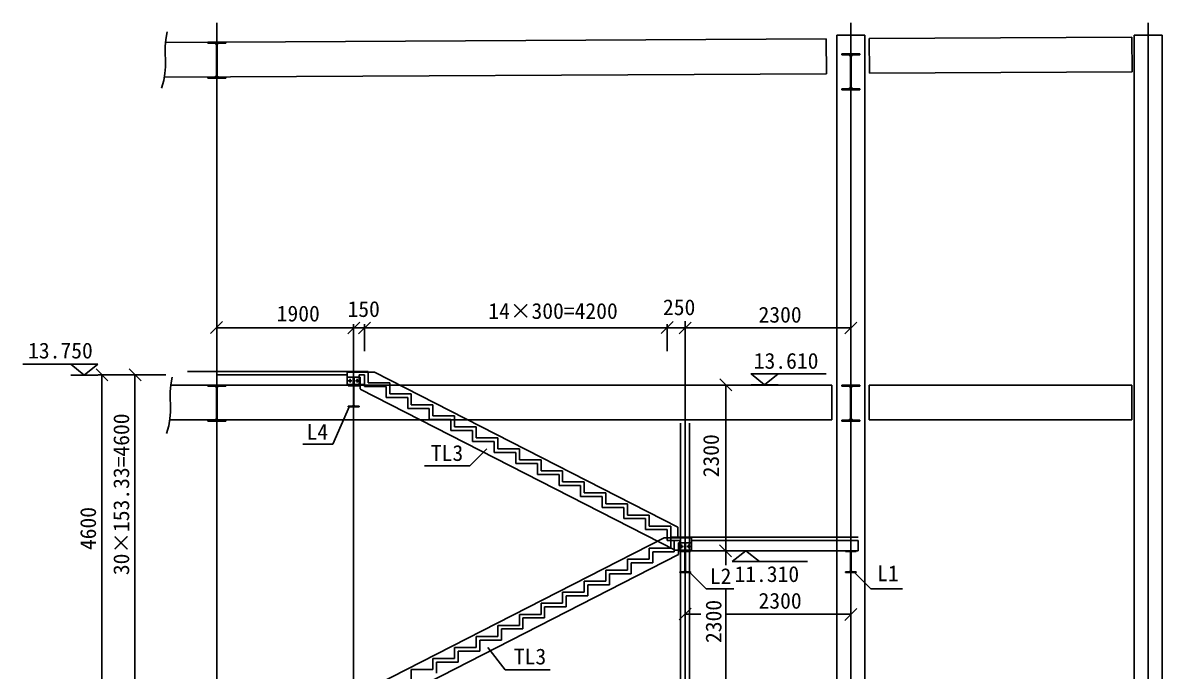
# Model space of a CAD drawing. Header units: metres. Extents: x 760 to 19348, y -53 to 26410.
# Drawn here: x 760 to 16573, y 17407 to 26410 of the extents above; entities that cross this region are included whole.
import ezdxf

# ---------------------------------------------------------------- set-up
doc = ezdxf.new("R2010")
doc.units = ezdxf.units.M
for name, color, linetype in [('LAYER1', 142, 'Continuous'), ('PUB_DIM', 3, 'Continuous'), ('S_E_STAIR', 4, 'Continuous'), ('中心线', 20, 'Continuous'), ('主次梁', 11, 'Continuous'), ('尺寸', 42, 'Continuous'), ('引线', 9, 'Continuous'), ('梯板', 11, 'Continuous'), ('梯梁', 4, 'Continuous'), ('砼柱', 3, 'Continuous'), ('螺栓', 11, 'Continuous'), ('钢柱', 4, 'Continuous')]:
    doc.layers.add(name, color=color, linetype=linetype)

# ---------------------------------------------------------------- blocks, each defined once
blk = doc.blocks.new('_ARCHTICK')
at = {"color": 0, "linetype": 'ByBlock'}
blk.add_lwpolyline([(-1.64, -1.71), (1.69, 1.6)], dxfattribs=at)

msp = doc.modelspace()

# ---------------------------------------------------------------- linework, layer by layer
for p, q in [((760.15, 21670.47), (1803.42, 21670.47)), ((1426.7, 21670.24), (1613.82, 21518.78)), ((1613.82, 21518.78), (1803.12, 21670.24)), ((1426.47, 21518.66), (1801.18, 21518.66)), ((10863.82, 21535.47), (11907.09, 21535.47)), ((10866.5, 21535.24), (11053.62, 21383.78)), ((11053.62, 21383.78), (11242.92, 21535.24)), ((10866.27, 21383.66), (11240.98, 21383.66)), ((10795.09, 19079.48), (10605.79, 18928.01)), ((10982.45, 19079.6), (10607.74, 19079.6)), ((10982.21, 18928.01), (10795.09, 19079.48)), ((11648.76, 18927.79), (10605.49, 18927.79))]:
    msp.add_line(p, q)
at = {"layer": 'LAYER1'}
for p, q in [((3044.57, 21569.67), (5551.78, 21569.67)), ((5551.78, 21411.67), (5551.78, 21569.67)), ((5851.78, 21411.67), (5551.78, 21411.67)), ((5851.78, 21258.67), (5851.78, 21411.67)), ((6151.78, 21258.67), (5851.78, 21258.67)), ((6151.78, 21105.67), (6151.78, 21258.67)), ((6451.78, 21105.67), (6151.78, 21105.67)), ((6451.78, 20952.67), (6451.78, 21105.67)), ((6751.78, 20952.67), (6451.78, 20952.67)), ((6751.78, 20799.67), (6751.78, 20952.67)), ((7051.78, 20799.67), (6751.78, 20799.67)), ((7051.78, 20646.67), (7051.78, 20799.67)), ((7351.78, 20646.67), (7051.78, 20646.67)), ((7351.78, 20493.67), (7351.78, 20646.67)), ((7651.78, 20493.67), (7351.78, 20493.67)), ((7651.78, 20340.67), (7651.78, 20493.67)), ((7951.78, 20340.67), (7651.78, 20340.67)), ((7951.78, 20187.67), (7951.78, 20340.67)), ((8251.78, 20187.67), (7951.78, 20187.67)), ((8251.78, 20034.67), (8251.78, 20187.67)), ((8551.78, 20034.67), (8251.78, 20034.67)), ((8551.78, 19881.67), (8551.78, 20034.67)), ((8851.78, 19881.67), (8551.78, 19881.67)), ((8851.78, 19728.67), (8851.78, 19881.67)), ((9151.78, 19728.67), (8851.78, 19728.67)), ((9151.78, 19575.67), (9151.78, 19728.67)), ((9451.78, 19575.67), (9151.78, 19575.67)), ((9451.78, 19422.67), (9451.78, 19575.67)), ((9751.78, 19422.67), (9451.78, 19422.67)), ((9751.78, 19269.67), (9751.78, 19422.67)), ((9751.78, 19269.67), (9751.78, 19116.33)), ((12351.78, 19269.67), (9751.78, 19269.67)), ((9451.78, 19116.33), (9451.78, 18963)), ((9751.78, 19116.33), (9451.78, 19116.33)), ((9151.78, 18963), (9151.78, 18809.67)), ((9451.78, 18963), (9151.78, 18963)), ((8851.78, 18809.67), (8851.78, 18656.33)), ((9151.78, 18809.67), (8851.78, 18809.67)), ((8251.78, 18503), (8251.78, 18349.67)), ((8551.78, 18503), (8251.78, 18503)), ((8551.78, 18656.33), (8551.78, 18503)), ((8851.78, 18656.33), (8551.78, 18656.33)), ((7951.78, 18349.67), (7951.78, 18196.33)), ((8251.78, 18349.67), (7951.78, 18349.67)), ((7651.78, 18196.33), (7651.78, 18043)), ((7951.78, 18196.33), (7651.78, 18196.33)), ((7351.78, 18043), (7351.78, 17889.67)), ((7651.78, 18043), (7351.78, 18043)), ((7051.78, 17889.67), (7051.78, 17736.33)), ((7351.78, 17889.67), (7051.78, 17889.67)), ((6751.78, 17736.33), (6751.78, 17583)), ((7051.78, 17736.33), (6751.78, 17736.33)), ((6451.78, 17583), (6451.78, 17429.67)), ((6751.78, 17583), (6451.78, 17583)), ((6151.78, 17429.67), (6151.78, 17276.33)), ((6451.78, 17429.67), (6151.78, 17429.67))]:
    msp.add_line(p, q, dxfattribs=at)
at = {"layer": 'PUB_DIM'}
for p, q in [((3451.78, 21379.67), (3451.78, 21519.67)), ((3451.78, 21519.67), (5261.78, 21519.67)), ((5261.78, 21519.67), (5261.78, 21379.67)), ((5261.78, 21379.67), (3451.78, 21379.67))]:
    msp.add_line(p, q, dxfattribs=at)
at = {"layer": 'S_E_STAIR'}
for p, q in [((5261.78, 21389.67), (5261.78, 21559.67)), ((9852.01, 19407.85), (5641.94, 21559.67)), ((5486.88, 21389.67), (5261.78, 21389.67)), ((5441.78, 21389.67), (5441.78, 21325.19)), ((9815.37, 19089.67), (5441.78, 21325.06)), ((9660.31, 19259.67), (5451.54, 17108.52)), ((10041.78, 19089.67), (10041.78, 19259.67)), ((9861.78, 19025.72), (5486.88, 16789.67)), ((9815.37, 19089.67), (10041.78, 19089.67)), ((9861.78, 19089.67), (9861.78, 19025.72))]:
    msp.add_line(p, q, dxfattribs=at)
at = {"layer": '中心线'}
for p, q in [((3451.78, 2353.3), (3451.78, 26409.65)), ((12251.78, 1137.09), (12251.78, 26409.65)), ((16377.72, 9666.23), (16377.72, 26409.65)), ((5351.78, 2353.3), (5351.78, 22147.46)), ((9951.78, 2353.3), (9951.78, 22267.78))]:
    msp.add_line(p, q, dxfattribs=at)
at = {"layer": '主次梁'}
for p, q in [((11910.83, 26184.67), (2736.33, 26138.13)), ((3326.95, 26141.54), (3576.95, 26141.54)), ((3326.95, 26126.54), (3326.95, 26141.54)), ((3419.86, 26126.54), (3326.95, 26126.54)), ((3446.53, 25683.2), (3446.53, 26099.87)), ((3457.36, 26099.87), (3457.36, 25683.2)), ((3576.95, 26126.54), (3484.03, 26126.54)), ((3576.95, 26141.54), (3576.95, 26126.54)), ((11913.27, 25702.67), (11910.83, 26184.67)), ((12056.78, 26239.67), (12056.78, 9595.08)), ((12446.78, 26239.67), (12056.78, 26239.67)), ((12446.78, 2969.67), (12446.78, 26239.67)), ((12507.67, 26191.2), (16152.34, 26209.69)), ((12510.12, 25709.21), (12507.67, 26191.2)), ((16152.34, 26209.69), (16154.79, 25727.7)), ((16182.72, 26239.67), (16182.72, 9668.36)), ((16572.72, 26239.67), (16182.72, 26239.67)), ((16572.72, 2969.67), (16572.72, 26239.67)), ((12126.78, 25979.67), (12376.78, 25979.67)), ((12126.78, 25964.67), (12126.78, 25979.67)), ((12219.69, 25964.67), (12126.78, 25964.67)), ((12246.36, 25521.33), (12246.36, 25938)), ((12257.19, 25938), (12257.19, 25521.33)), ((12376.78, 25964.67), (12283.86, 25964.67)), ((12376.78, 25979.67), (12376.78, 25964.67)), ((2723.82, 25656.06), (11913.27, 25702.67)), ((3326.95, 25656.54), (3419.86, 25656.54)), ((3326.95, 25641.54), (3326.95, 25656.54)), ((3576.95, 25641.54), (3326.95, 25641.54)), ((3484.03, 25656.54), (3576.95, 25656.54)), ((3576.95, 25656.54), (3576.95, 25641.54)), ((16154.79, 25727.7), (12510.12, 25709.21)), ((12126.78, 25494.67), (12219.69, 25494.67)), ((12126.78, 25479.67), (12126.78, 25494.67)), ((12376.78, 25479.67), (12126.78, 25479.67)), ((12283.86, 25494.67), (12376.78, 25494.67)), ((12376.78, 25494.67), (12376.78, 25479.67)), ((11988.95, 21379.67), (2814.34, 21379.67)), ((3326.78, 21379.67), (3576.78, 21379.67)), ((3326.78, 21364.67), (3326.78, 21379.67)), ((3419.69, 21364.67), (3326.78, 21364.67)), ((3576.78, 21364.67), (3483.86, 21364.67)), ((3576.78, 21379.67), (3576.78, 21364.67)), ((11988.95, 20897.67), (11988.95, 21379.67)), ((12126.78, 21379.67), (12376.78, 21379.67)), ((12126.78, 21364.67), (12126.78, 21379.67)), ((12219.69, 21364.67), (12126.78, 21364.67)), ((12376.78, 21364.67), (12283.86, 21364.67)), ((12376.78, 21379.67), (12376.78, 21364.67)), ((12507.53, 20897.67), (12507.53, 21379.67)), ((12507.53, 21379.67), (16152.24, 21379.67)), ((16152.24, 21379.67), (16152.24, 20897.67)), ((3446.36, 20921.33), (3446.36, 21338)), ((3457.19, 21338), (3457.19, 20921.33)), ((12246.36, 20921.33), (12246.36, 21338)), ((12257.19, 21338), (12257.19, 20921.33)), ((2799.38, 20897.67), (11988.95, 20897.67)), ((3326.78, 20894.67), (3419.69, 20894.67)), ((3326.78, 20879.67), (3326.78, 20894.67)), ((3576.78, 20879.67), (3326.78, 20879.67)), ((3483.86, 20894.67), (3576.78, 20894.67)), ((3576.78, 20894.67), (3576.78, 20879.67)), ((12126.78, 20894.67), (12219.69, 20894.67)), ((12126.78, 20879.67), (12126.78, 20894.67)), ((12376.78, 20879.67), (12126.78, 20879.67)), ((12283.86, 20894.67), (12376.78, 20894.67)), ((12376.78, 20894.67), (12376.78, 20879.67)), ((16152.24, 20897.67), (12507.53, 20897.67))]:
    msp.add_line(p, q, dxfattribs=at)
for centre, start, end in [((3419.86, 26099.87), 0, 90), ((3484.03, 26099.87), 90, 180), ((12219.69, 25938), 0, 90), ((12283.86, 25938), 90, 180), ((3419.86, 25683.2), 270, 0), ((3484.03, 25683.2), 180, 270), ((12219.69, 25521.33), 270, 0), ((12283.86, 25521.33), 180, 270), ((3419.69, 21338), 0, 90), ((3483.86, 21338), 90, 180), ((12219.69, 21338), 0, 90), ((12283.86, 21338), 90, 180), ((3419.69, 20921.33), 270, 0), ((3483.86, 20921.33), 180, 270), ((12219.69, 20921.33), 270, 0), ((12283.86, 20921.33), 180, 270)]:
    msp.add_arc(centre, 26.67, start, end, dxfattribs=at)
at = {"layer": '尺寸'}
for p, q in [((3451.78, 21850.7), (3451.78, 22224.76)), ((3451.78, 22174.76), (5351.78, 22174.76)), ((5351.78, 21850.7), (5351.78, 22224.76)), ((5351.78, 21850.7), (5351.78, 22224.76)), ((5501.78, 22174.76), (5351.78, 22174.76)), ((5501.78, 21850.7), (5501.78, 22224.76)), ((5501.78, 21850.7), (5501.78, 22224.76)), ((5501.78, 22174.76), (9701.78, 22174.76)), ((9701.78, 21850.7), (9701.78, 22224.76)), ((9701.78, 21850.7), (9701.78, 22224.76)), ((9701.78, 22174.76), (9951.78, 22174.76)), ((9951.78, 21850.7), (9951.78, 22224.76)), ((9951.78, 21850.7), (9951.78, 22224.76)), ((9951.78, 22174.76), (12251.78, 22174.76)), ((12251.78, 21850.7), (12251.78, 22224.76)), ((2745.6, 21519.67), (1806.72, 21519.67)), ((1856.72, 16919.67), (1856.72, 21519.67)), ((2745.6, 21519.67), (2267.09, 21519.67)), ((2317.09, 21519.67), (2317.09, 16919.67)), ((10122.87, 21379.67), (10565.6, 21379.67)), ((10515.6, 19079.67), (10515.6, 21379.67)), ((10122.87, 19079.67), (10565.6, 19079.67)), ((10122.87, 19079.67), (10565.6, 19079.67)), ((10515.6, 18877.14), (10515.6, 19079.67)), ((9951.78, 18562.34), (9951.78, 18147.91)), ((10515.6, 16779.67), (10515.6, 18545.71)), ((12251.78, 18562.34), (12251.78, 18147.91)), ((10169.56, 18197.91), (9951.78, 18197.91)), ((12251.78, 18197.91), (10507.54, 18197.91))]:
    msp.add_line(p, q, dxfattribs=at)
at = {"layer": '引线'}
for p, q in [((2764.87, 26282.38), (2745.14, 26177.74)), ((2745.14, 26177.74), (2737.15, 26079.19)), ((2737.15, 26079.19), (2736.4, 25984.71)), ((2736.4, 25984.71), (2738.36, 25892.26)), ((2738.51, 25799.81), (2732.33, 25705.33)), ((2738.36, 25892.26), (2738.51, 25799.81)), ((2732.33, 25705.33), (2715.31, 25606.79)), ((2715.31, 25606.79), (2682.92, 25502.15)), ((2814.77, 21385.05), (2806.79, 21286.51)), ((2834.51, 21489.69), (2814.77, 21385.05)), ((2806.79, 21286.51), (2806.04, 21192.03)), ((2806.04, 21192.03), (2807.99, 21099.58)), ((2807.99, 21099.58), (2808.14, 21007.13)), ((5295.83, 21088.67), (5060.96, 20559.34)), ((2801.97, 20912.65), (2784.95, 20814.11)), ((2808.14, 21007.13), (2801.97, 20912.65)), ((2784.95, 20814.11), (2752.56, 20709.47)), ((5060.96, 20559.34), (4646.68, 20559.34)), ((7198.22, 20494.14), (6963.35, 20258.14)), ((6963.35, 20258.14), (6337.21, 20258.14)), ((10007.72, 18788.67), (10242.59, 18552.66)), ((12293.32, 18788.67), (12528.18, 18552.66)), ((10242.59, 18552.66), (10627.8, 18552.66)), ((12528.18, 18552.66), (12967.93, 18552.66)), ((7215.82, 17736.88), (7455.23, 17425.2)), ((7455.23, 17425.2), (8079.32, 17425.2))]:
    msp.add_line(p, q, dxfattribs=at)
at = {"layer": '梯板'}
for p, q in [((5426.78, 21519.67), (5426.78, 21389.67)), ((5501.78, 21519.67), (5426.78, 21519.67)), ((5501.78, 21361.67), (5501.78, 21519.67)), ((5801.78, 21361.67), (5501.78, 21361.67)), ((5801.78, 21208.67), (5801.78, 21361.67)), ((6101.78, 21208.67), (5801.78, 21208.67)), ((6101.78, 21055.67), (6101.78, 21208.67)), ((6401.78, 21055.67), (6101.78, 21055.67)), ((6401.78, 20902.67), (6401.78, 21055.67)), ((6701.78, 20902.67), (6401.78, 20902.67)), ((6701.78, 20749.67), (6701.78, 20902.67)), ((7001.78, 20749.67), (6701.78, 20749.67)), ((7001.78, 20596.67), (7001.78, 20749.67)), ((7301.78, 20596.67), (7001.78, 20596.67)), ((7301.78, 20443.67), (7301.78, 20596.67)), ((7601.78, 20443.67), (7301.78, 20443.67)), ((7601.78, 20290.67), (7601.78, 20443.67)), ((7901.78, 20290.67), (7601.78, 20290.67)), ((7901.78, 20137.67), (7901.78, 20290.67)), ((8201.78, 20137.67), (7901.78, 20137.67)), ((8201.78, 19984.67), (8201.78, 20137.67)), ((8501.78, 19984.67), (8201.78, 19984.67)), ((8501.78, 19831.67), (8501.78, 19984.67)), ((8801.78, 19831.67), (8501.78, 19831.67)), ((8801.78, 19678.67), (8801.78, 19831.67)), ((9101.78, 19678.67), (8801.78, 19678.67)), ((9101.78, 19525.67), (9101.78, 19678.67)), ((9401.78, 19525.67), (9101.78, 19525.67)), ((9401.78, 19372.67), (9401.78, 19525.67)), ((9701.78, 19372.67), (9401.78, 19372.67)), ((9701.78, 19219.67), (9701.78, 19372.67)), ((9876.78, 19219.67), (9701.78, 19219.67)), ((9801.78, 19219.67), (9801.78, 19066.33)), ((9876.78, 19219.67), (9801.78, 19219.67)), ((9876.78, 19089.67), (9876.78, 19219.67)), ((9876.78, 19089.67), (9876.78, 19219.67)), ((9501.78, 19066.33), (9501.78, 18913)), ((9801.78, 19066.33), (9501.78, 19066.33)), ((9201.78, 18913), (9201.78, 18759.67)), ((9501.78, 18913), (9201.78, 18913)), ((8901.78, 18759.67), (8901.78, 18606.33)), ((9201.78, 18759.67), (8901.78, 18759.67)), ((8601.78, 18606.33), (8601.78, 18453)), ((8901.78, 18606.33), (8601.78, 18606.33)), ((8301.78, 18453), (8301.78, 18299.67)), ((8601.78, 18453), (8301.78, 18453)), ((8001.78, 18299.67), (8001.78, 18146.33)), ((8301.78, 18299.67), (8001.78, 18299.67)), ((7701.78, 18146.33), (7701.78, 17993)), ((8001.78, 18146.33), (7701.78, 18146.33)), ((7401.78, 17993), (7401.78, 17839.67)), ((7701.78, 17993), (7401.78, 17993)), ((7101.78, 17839.67), (7101.78, 17686.33)), ((7401.78, 17839.67), (7101.78, 17839.67)), ((6801.78, 17686.33), (6801.78, 17533)), ((7101.78, 17686.33), (6801.78, 17686.33)), ((6501.78, 17533), (6501.78, 17379.67)), ((6801.78, 17533), (6501.78, 17533))]:
    msp.add_line(p, q, dxfattribs=at)
at = {"layer": '梯梁'}
for p, q in [((5261.78, 21559.67), (5640.23, 21559.67)), ((9852.01, 19259.67), (9852.01, 19407.85)), ((10041.78, 19259.67), (9660.31, 19259.67))]:
    msp.add_line(p, q, dxfattribs=at)
at = {"layer": '砼柱'}
for p, q in [((5261.78, 21489.67), (5261.78, 21379.67)), ((5441.78, 21489.67), (5261.78, 21489.67)), ((5261.78, 21379.67), (5441.78, 21379.67)), ((5346.76, 21379.67), (5346.76, 21489.67)), ((5346.76, 21489.67), (5356.76, 21489.67)), ((5356.76, 21379.67), (5346.76, 21379.67)), ((5356.76, 21489.67), (5356.76, 21379.67)), ((5441.78, 21379.67), (5441.78, 21489.67)), ((9861.78, 19189.67), (10041.78, 19189.67)), ((9861.78, 19079.67), (9861.78, 19189.67)), ((9946.79, 19189.67), (9946.79, 19079.67)), ((9956.79, 19189.67), (9946.79, 19189.67)), ((9956.79, 19079.67), (9956.79, 19189.67)), ((10041.78, 19219.67), (12351.78, 19219.67)), ((10041.78, 19189.67), (10041.78, 19079.67)), ((12351.78, 19219.67), (12351.78, 19079.67)), ((10041.78, 19079.67), (9861.78, 19079.67)), ((9946.79, 19079.67), (9956.79, 19079.67)), ((10041.78, 19079.67), (12351.78, 19079.67))]:
    msp.add_line(p, q, dxfattribs=at)
at = {"layer": '螺栓'}
for p, q in [((5276.03, 21439.67), (5327.53, 21439.67)), ((5301.78, 21465.42), (5301.78, 21413.92)), ((5427.53, 21439.67), (5376.03, 21439.67)), ((5401.78, 21465.42), (5401.78, 21413.92)), ((9876.03, 19139.67), (9927.53, 19139.67)), ((9901.78, 19165.42), (9901.78, 19113.92)), ((10027.53, 19139.67), (9976.03, 19139.67)), ((10001.78, 19165.42), (10001.78, 19113.92))]:
    msp.add_line(p, q, dxfattribs=at)
for centre in [(5301.78, 21439.67), (5401.78, 21439.67), (9901.78, 19139.67), (10001.78, 19139.67)]:
    msp.add_circle(centre, 10.75, dxfattribs=at)
at = {"layer": '钢柱'}
for p, q in [((5276.78, 21379.67), (5426.78, 21379.67)), ((5276.78, 21370.67), (5276.78, 21379.67)), ((5332.53, 21370.67), (5276.78, 21370.67)), ((5348.53, 21104.67), (5348.53, 21354.67)), ((5355.03, 21354.67), (5355.03, 21104.67)), ((5426.78, 21370.67), (5371.03, 21370.67)), ((5426.78, 21379.67), (5426.78, 21370.67)), ((5276.78, 21088.67), (5332.53, 21088.67)), ((5276.78, 21079.67), (5276.78, 21088.67)), ((5426.78, 21079.67), (5276.78, 21079.67)), ((5371.03, 21088.67), (5426.78, 21088.67)), ((5426.78, 21088.67), (5426.78, 21079.67)), ((9889.28, 20852.08), (9889.28, 16779.67)), ((10014.28, 16779.67), (10014.28, 20852.08)), ((10026.78, 19079.67), (9876.78, 19079.67)), ((9876.78, 19079.67), (9876.78, 19070.67)), ((9876.78, 19070.67), (9932.53, 19070.67)), ((9948.53, 19054.67), (9948.53, 18804.67)), ((9955.03, 18804.67), (9955.03, 19054.67)), ((9971.03, 19070.67), (10026.78, 19070.67)), ((10026.78, 19070.67), (10026.78, 19079.67)), ((12326.78, 19079.67), (12176.78, 19079.67)), ((12176.78, 19079.67), (12176.78, 19070.67)), ((12176.78, 19070.67), (12232.53, 19070.67)), ((12248.53, 19054.67), (12248.53, 18804.67)), ((12255.03, 18804.67), (12255.03, 19054.67)), ((12271.03, 19070.67), (12326.78, 19070.67)), ((12326.78, 19070.67), (12326.78, 19079.67)), ((9876.78, 18788.67), (9876.78, 18779.67)), ((9932.53, 18788.67), (9876.78, 18788.67)), ((9876.78, 18779.67), (10026.78, 18779.67)), ((10026.78, 18788.67), (9971.03, 18788.67)), ((10026.78, 18779.67), (10026.78, 18788.67)), ((12176.78, 18788.67), (12176.78, 18779.67)), ((12232.53, 18788.67), (12176.78, 18788.67)), ((12176.78, 18779.67), (12326.78, 18779.67)), ((12326.78, 18788.67), (12271.03, 18788.67)), ((12326.78, 18779.67), (12326.78, 18788.67))]:
    msp.add_line(p, q, dxfattribs=at)
for centre, start, end in [((5332.53, 21354.67), 0, 90), ((5371.03, 21354.67), 90, 180), ((5332.53, 21104.67), 270, 0), ((5371.03, 21104.67), 180, 270), ((9932.53, 19054.67), 0, 90), ((9971.03, 19054.67), 90, 180), ((12232.53, 19054.67), 0, 90), ((12271.03, 19054.67), 90, 180), ((9932.53, 18804.67), 270, 0), ((9971.03, 18804.67), 180, 270), ((12232.53, 18804.67), 270, 0), ((12271.03, 18804.67), 180, 270)]:
    msp.add_arc(centre, 16, start, end, dxfattribs=at)

# ---------------------------------------------------------------- block references
at = {"layer": '尺寸', "xscale": 50, "yscale": 50, "zscale": 50}
for p, rotation in [((3451.78, 22174.76), 180), ((9701.78, 22174.76), 180), ((1856.72, 21519.67), 90), ((2317.09, 21519.67), 90), ((10515.6, 21379.67), 90), ((10515.6, 19079.67), 270), ((9951.78, 18197.91), 180)]:
    msp.add_blockref('_ARCHTICK', p, dxfattribs=dict(at, rotation=rotation))
for p in [(5351.78, 22174.76), (5501.78, 22174.76), (9951.78, 22174.76), (12251.78, 22174.76), (12251.78, 18197.91)]:
    msp.add_blockref('_ARCHTICK', p, dxfattribs=at)

# ---------------------------------------------------------------- texts
at = {"layer": 'PUB_DIM'}
for s, p in [('13.750', (833.67, 21748.9)), ('13.610', (10904.33, 21606.13)), ('L4', (4697.52, 20620.43)), ('TL3', (6423.35, 20326.53)), ('L2', (10293.74, 18616.92)), ('11.310', (10636.32, 18645.7)), ('L1', (12615.25, 18656.78)), ('TL3', (7575.16, 17501.2))]:
    msp.add_text(s, height=220, dxfattribs=at).set_placement(p)
at = {"layer": '尺寸'}
for s, p in [('1900', (4283.65, 22262.85)), ('150', (5266.54, 22325.35)), ('14×300=4200', (7221.15, 22298.44)), ('250', (9644.45, 22350.26)), ('2300', (10970.53, 22246.69)), ('2300', (10970.53, 18275.12))]:
    msp.add_text(s, height=220, dxfattribs=at).set_placement(p)
for s, p in [('30×153.33=4600', (2236.51, 18740.61)), ('2300', (10420.81, 20098.42)), ('4600', (1776.14, 19088.42)), ('2300', (10455.81, 17798.42))]:
    msp.add_text(s, height=220, rotation=90, dxfattribs=at).set_placement(p)

doc.saveas('drawing.dxf')
